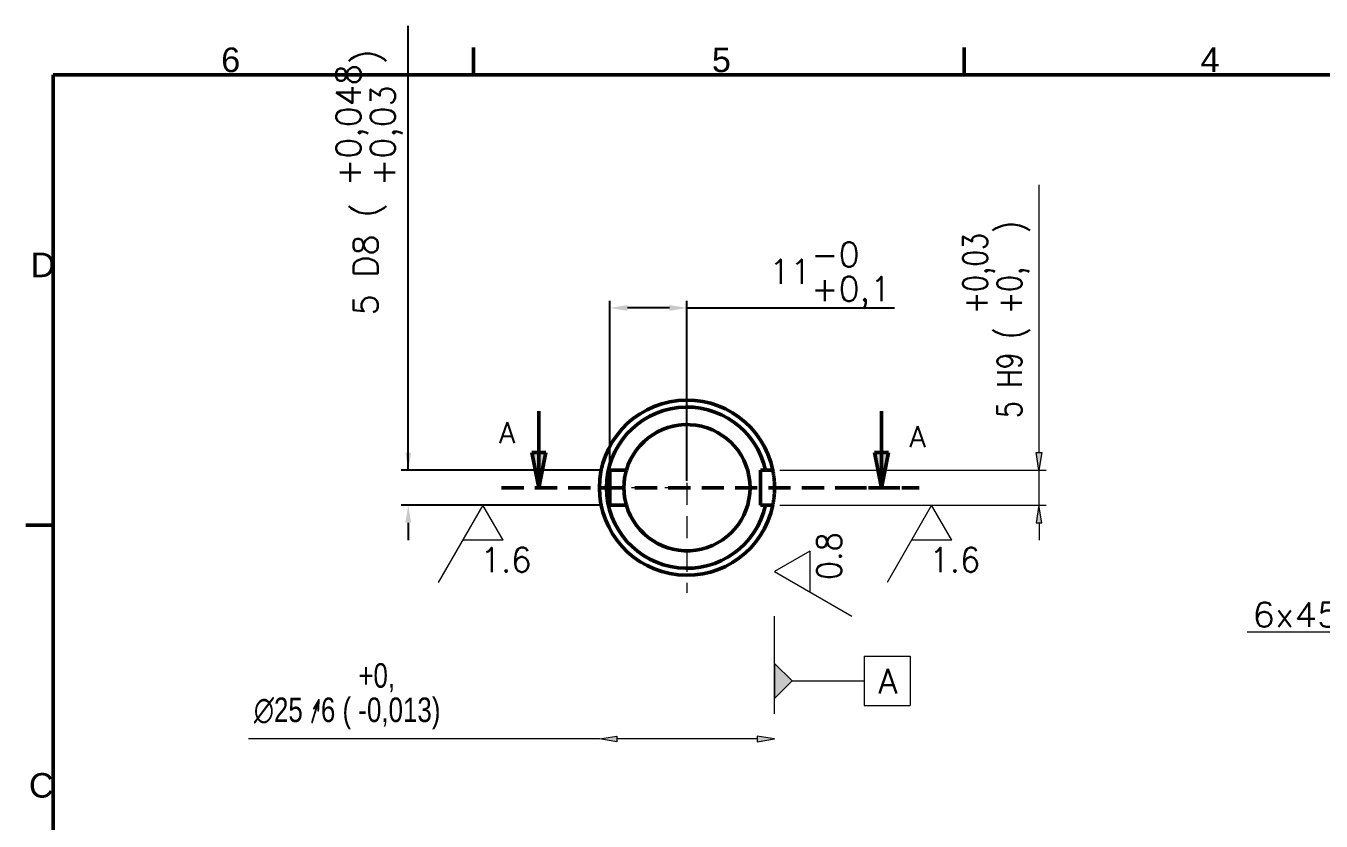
# Model space of a CAD drawing. Header units: millimetres. Extents: x 6 to 414, y 6 to 294.
# Drawn here: x 6.1 to 191, y 180.5 to 294 of the extents above; entities that cross this region are included whole.
import ezdxf

# ---------------------------------------------------------------- set-up
doc = ezdxf.new("R2010")
doc.units = ezdxf.units.MM
doc.linetypes.add('HIDDEN2', pattern=[4.7625, 3.175, -1.5875])
doc.layers.get('0').update_dxf_attribs({"lineweight": 0, "true_color": 0xffffff})
doc.layers.get('Defpoints').update_dxf_attribs({"lineweight": 0, "true_color": 0xffffff})
for name, color, linetype, lineweight, true_color in [('Bordo_0', 7, 'Continuous', 50, 0xffffff), ('Bordo_2', 7, 'Continuous', 50, 0xffffff), ('Centro(ISO)', 7, 'Continuous', 0, 0xffffff), ('Filettatura(ISO)', 7, 'Continuous', 0, 0xffffff), ('Linee di vista in sezione(ISO)', 7, 'HIDDEN2', 50, 0xffffff), ('Quote(ISO)', 7, 'Continuous', 0, 0xffffff), ('Simboli(ISO)', 7, 'Continuous', 0, 0xffffff), ('Spigoli visibili(ISO)', 7, 'Continuous', 50, 0xffffff)]:
    doc.layers.add(name, color=color, linetype=linetype, lineweight=lineweight, true_color=true_color)
doc.styles.add('EUROLLS_TESTO', font='')
doc.styles.add('Stile testo110', font='')
doc.styles.add('Stile testo43', font='')
doc.styles.add('Stile testo6', font='ARIAL.TTF')
doc.styles.get('EUROLLS_TESTO').set_extended_font_data('RomanS')
doc.styles.get('Stile testo110').set_extended_font_data('RomanS')
doc.styles.get('Stile testo43').set_extended_font_data('RomanS')
doc.dimstyles.new('EUROLLS', dxfattribs={"dimtxt": 3.5, "dimasz": 2.5, "dimexe": 1, "dimexo": 1, "dimgap": 0.75, "dimtad": 1, "dimtxsty": 'EUROLLS_TESTO', "dimcen": 0.09, "dimclrt": 2, "dimadec": 0, "dimazin": 0, "dimtfac": 1, "dimtofl": 0, "dimtmove": 0, "dimatfit": 3, "dimfxl": 1, "dimtolj": 1, "dimarcsym": 0})

# ---------------------------------------------------------------- blocks, each defined once
blk = doc.blocks.new('Polyline_8', base_point=(112.955056, 228.088838))
at = {"layer": 'Spigoli visibili(ISO)'}
for p, q in [((112.938307, 227.45753), (112.932331, 227.351532)), ((112.943388, 227.563405), (112.938307, 227.45753)), ((112.947565, 227.669097), (112.943388, 227.563405)), ((112.950829, 227.774546), (112.947565, 227.669097)), ((112.953171, 227.879693), (112.950829, 227.774546)), ((112.954583, 227.984477), (112.953171, 227.879693)), ((112.955056, 228.088838), (112.954583, 227.984477)), ((112.722287, 225.687786), (112.702505, 225.588838)), ((112.741369, 225.787596), (112.722287, 225.687786)), ((112.759698, 225.888241), (112.741369, 225.787596)), ((112.777267, 225.989663), (112.759698, 225.888241)), ((112.794066, 226.091802), (112.777267, 225.989663)), ((112.810086, 226.194597), (112.794066, 226.091802)), ((112.825317, 226.297989), (112.810086, 226.194597)), ((112.839751, 226.401918), (112.825317, 226.297989)), ((112.85338, 226.506323), (112.839751, 226.401918)), ((112.866194, 226.611145), (112.85338, 226.506323)), ((112.878184, 226.716324), (112.866194, 226.611145)), ((112.889342, 226.821799), (112.878184, 226.716324)), ((112.899658, 226.927512), (112.889342, 226.821799)), ((112.909125, 227.033401), (112.899658, 226.927512)), ((112.917732, 227.139408), (112.909125, 227.033401)), ((112.925469, 227.245471), (112.917732, 227.139408)), ((112.932331, 227.351532), (112.925469, 227.245471))]:
    blk.add_line(p, q, dxfattribs=at)
blk = doc.blocks.new('Polyline_9', base_point=(112.702505, 230.588838))
at = {"layer": 'Spigoli visibili(ISO)'}
for p, q in [((112.702505, 230.588838), (112.722287, 230.489891)), ((112.722287, 230.489891), (112.741369, 230.390081)), ((112.741369, 230.390081), (112.759698, 230.289435)), ((112.759698, 230.289435), (112.777267, 230.188013)), ((112.777267, 230.188013), (112.794066, 230.085875)), ((112.794066, 230.085875), (112.810086, 229.983079)), ((112.810086, 229.983079), (112.825317, 229.879688)), ((112.825317, 229.879688), (112.839751, 229.775759)), ((112.839751, 229.775759), (112.85338, 229.671354)), ((112.85338, 229.671354), (112.866194, 229.566532)), ((112.866194, 229.566532), (112.878184, 229.461353)), ((112.878184, 229.461353), (112.889342, 229.355877)), ((112.889342, 229.355877), (112.899658, 229.250165)), ((112.899658, 229.250165), (112.909125, 229.144275)), ((112.909125, 229.144275), (112.917732, 229.038269)), ((112.917732, 229.038269), (112.925469, 228.932205)), ((112.925469, 228.932205), (112.932331, 228.826145)), ((112.932331, 228.826145), (112.938307, 228.720147)), ((112.938307, 228.720147), (112.943388, 228.614272)), ((112.943388, 228.614272), (112.947565, 228.50858)), ((112.947565, 228.50858), (112.950829, 228.403131)), ((112.950829, 228.403131), (112.953171, 228.297984)), ((112.953171, 228.297984), (112.954583, 228.1932)), ((112.954583, 228.1932), (112.955056, 228.088838))]:
    blk.add_line(p, q, dxfattribs=at)
blk = doc.blocks.new('Polyline_10', base_point=(91.809248, 230.588831))
at = {"layer": 'Spigoli visibili(ISO)'}
for p, q in [((91.528044, 229.231439), (91.502313, 229.00545)), ((91.558934, 229.45229), (91.528044, 229.231439)), ((91.59447, 229.666252), (91.558934, 229.45229)), ((91.633709, 229.872028), (91.59447, 229.666252)), ((91.675727, 230.068392), (91.633709, 229.872028)), ((91.719601, 230.254116), (91.675727, 230.068392)), ((91.764406, 230.427973), (91.719601, 230.254116)), ((91.809248, 230.588831), (91.764406, 230.427973)), ((91.458112, 228.316019), (91.455056, 228.088838)), ((91.455056, 228.088838), (91.458112, 227.861658)), ((91.467142, 228.545804), (91.458112, 228.316019)), ((91.458112, 227.861658), (91.467142, 227.631872)), ((91.481944, 228.77626), (91.467142, 228.545804)), ((91.467142, 227.631872), (91.481944, 227.401416)), ((91.502313, 229.00545), (91.481944, 228.77626)), ((91.481944, 227.401416), (91.502313, 227.172226)), ((91.502313, 227.172226), (91.528044, 226.946238)), ((91.528044, 226.946238), (91.558934, 226.725386)), ((91.558934, 226.725386), (91.59447, 226.511425)), ((91.59447, 226.511425), (91.633709, 226.305649)), ((91.633709, 226.305649), (91.675727, 226.109285)), ((91.675727, 226.109285), (91.719601, 225.92356)), ((91.719601, 225.92356), (91.764406, 225.749703)), ((91.764406, 225.749703), (91.809248, 225.588845))]:
    blk.add_line(p, q, dxfattribs=at)
blk = doc.blocks.new('Solid_21', base_point=(110.46, 192.65))
at = {"layer": 'Quote(ISO)', "linetype": 'Continuous'}
blk.add_hatch(color=0, dxfattribs=at).paths.add_polyline_path([(110.46, 191.82), (110.46, 192.65), (112.96, 192.23)])
at = {"layer": 'Quote(ISO)', "color": 0, "linetype": 'Continuous'}
for p, q in [((110.46, 192.65), (110.46, 191.82)), ((112.96, 192.23), (110.46, 192.65)), ((110.46, 191.82), (112.96, 192.23))]:
    blk.add_line(p, q, dxfattribs=at)
blk = doc.blocks.new('Solid_22', base_point=(90.46, 192.65))
at = {"layer": 'Quote(ISO)', "linetype": 'Continuous'}
blk.add_hatch(color=0, dxfattribs=at).paths.add_polyline_path([(90.46, 191.82), (90.46, 192.65), (87.96, 192.23)])
at = {"layer": 'Quote(ISO)', "color": 0, "linetype": 'Continuous'}
for p, q in [((87.96, 192.23), (90.46, 192.65)), ((90.46, 192.65), (90.46, 191.82)), ((90.46, 191.82), (87.96, 192.23))]:
    blk.add_line(p, q, dxfattribs=at)
blk = doc.blocks.new('.D_8')
at = {"layer": 'Defpoints', "color": 0, "linetype": 'Continuous'}
for p in [(87.955056, 228.088838), (112.955056, 228.088838), (112.955056, 192.234856)]:
    blk.add_point(p, dxfattribs=at)
at = {"layer": 'Quote(ISO)', "color": 0, "linetype": 'Continuous', "lineweight": 0}
for p, q in [((87.955056, 192.234856), (37.891576, 192.234856)), ((110.455056, 192.234856), (90.455056, 192.234856))]:
    blk.add_line(p, q, dxfattribs=at)
at = {"layer": 'Quote(ISO)', "color": 0, "linetype": 'Continuous'}
for name, p in [('Solid_22', (90.455056, 192.651523)), ('Solid_21', (110.455056, 192.651523))]:
    blk.add_blockref(name, p, dxfattribs=at)
at = {"layer": 'Quote(ISO)', "color": 0, "linetype": 'Continuous', "lineweight": 0, "insert": (38.641575, 198.318192), "char_height": 3.5, "attachment_point": 4, "line_spacing_factor": 0.899982, "style": 'EUROLLS_TESTO'}
blk.add_mtext('{\\W0.79;{\\fAIGDT|b0|i0;{\\fAIGDT|b0|i0;{\\H1x;}n{\\fRomanS|b0|i0;{\\fRomanS|b0|i0;{\\fRomanS|b0|i1;{\\H1x;}}}}}25 h6 ( \\S+0,^ -0,013;)}}', dxfattribs=at)
blk = doc.blocks.new('*D53')
at = {"layer": 'Defpoints', "color": 0}
for p in [(60.670006, 230.588838), (89.455056, 230.588838), (89.455056, 225.588838)]:
    blk.add_point(p, dxfattribs=at)
at = {"layer": 'Quote(ISO)', "color": 7, "linetype": 'Continuous', "lineweight": -2}
for p, q in [((60.670006, 230.588838), (60.670006, 293.977163)), ((60.670006, 233.088838), (60.670006, 235.588838)), ((88.455056, 230.588838), (59.670006, 230.588838)), ((88.455056, 225.588838), (59.670006, 225.588838)), ((60.670006, 223.088838), (60.670006, 220.588838))]:
    blk.add_line(p, q, dxfattribs=at)
at = {"layer": 'Quote(ISO)', "color": 7}
for points in [[(60.253339, 233.088838), (61.086672, 233.088838), (60.670006, 230.588838)], [(61.086672, 223.088838), (60.253339, 223.088838), (60.670006, 225.588838)]]:
    blk.add_solid(points, dxfattribs=at)
at = {"layer": 'Quote(ISO)', "color": 7, "lineweight": 0, "insert": (54.586672, 271.643829), "char_height": 3.5, "attachment_point": 5, "rotation": 90, "style": 'EUROLLS_TESTO'}
blk.add_mtext('\\fRomanS|b0|i0|c0|p0;\\A1;5 D8 ( \\S+0,048^ +0,03;)', dxfattribs=at)
blk = doc.blocks.new('*D54')
at = {"layer": 'Defpoints', "color": 0}
for p in [(89.455056, 253.736221), (89.455056, 230.588838), (100.455056, 228.088838)]:
    blk.add_point(p, dxfattribs=at)
at = {"layer": 'Quote(ISO)', "color": 7, "linetype": 'Continuous', "lineweight": -2}
for p, q in [((89.455056, 231.588838), (89.455056, 254.736221)), ((97.955056, 253.736221), (91.955056, 253.736221)), ((100.455056, 229.088838), (100.455056, 254.736221)), ((100.455056, 253.736221), (130.05115, 253.736221))]:
    blk.add_line(p, q, dxfattribs=at)
at = {"layer": 'Quote(ISO)', "color": 7}
for points in [[(91.955056, 254.152888), (91.955056, 253.319555), (89.455056, 253.736221)], [(97.955056, 253.319555), (97.955056, 254.152888), (100.455056, 253.736221)]]:
    blk.add_solid(points, dxfattribs=at)
at = {"layer": 'Quote(ISO)', "color": 7, "lineweight": 0, "insert": (120.884483, 258.902888), "char_height": 3.5, "attachment_point": 5, "style": 'EUROLLS_TESTO'}
blk.add_mtext('\\fRomanS|b0|i0|c0|p0;\\A1;11\\S-0^ +0,1;', dxfattribs=at)
blk = doc.blocks.new('Solid_23', base_point=(150.29, 223.09))
at = {"layer": 'Quote(ISO)', "linetype": 'Continuous'}
blk.add_hatch(color=0, dxfattribs=at).paths.add_polyline_path([(151.12, 223.09), (150.29, 223.09), (150.7, 225.59)])
at = {"layer": 'Quote(ISO)', "color": 0, "linetype": 'Continuous'}
for p, q in [((150.7, 225.59), (150.29, 223.09)), ((151.12, 223.09), (150.7, 225.59)), ((150.29, 223.09), (151.12, 223.09))]:
    blk.add_line(p, q, dxfattribs=at)
blk = doc.blocks.new('Solid_24', base_point=(150.29, 233.09))
at = {"layer": 'Quote(ISO)', "linetype": 'Continuous'}
blk.add_hatch(color=0, dxfattribs=at).paths.add_polyline_path([(151.12, 233.09), (150.29, 233.09), (150.7, 230.59)])
at = {"layer": 'Quote(ISO)', "color": 0, "linetype": 'Continuous'}
for p, q in [((150.29, 233.09), (151.12, 233.09)), ((150.7, 230.59), (150.29, 233.09)), ((151.12, 233.09), (150.7, 230.59))]:
    blk.add_line(p, q, dxfattribs=at)
blk = doc.blocks.new('.D_9')
at = {"layer": 'Defpoints', "color": 0, "linetype": 'Continuous'}
for p in [(112.702505, 230.588838), (112.702505, 225.588838), (150.702505, 225.588838)]:
    blk.add_point(p, dxfattribs=at)
at = {"layer": 'Quote(ISO)', "color": 0, "linetype": 'Continuous', "lineweight": 0}
for p, q in [((150.702505, 233.088838), (150.702505, 271.320525)), ((113.702505, 230.588838), (151.702505, 230.588838)), ((150.702505, 225.588838), (150.702505, 230.588838)), ((113.702505, 225.588838), (151.702505, 225.588838)), ((150.702505, 223.088838), (150.702505, 220.588838))]:
    blk.add_line(p, q, dxfattribs=at)
at = {"layer": 'Quote(ISO)', "color": 0, "linetype": 'Continuous'}
for name, p in [('Solid_24', (150.285838, 233.088838)), ('Solid_23', (150.285838, 223.088838))]:
    blk.add_blockref(name, p, dxfattribs=at)
at = {"layer": 'Quote(ISO)', "color": 0, "linetype": 'Continuous', "lineweight": 0, "insert": (144.619171, 238.020523), "char_height": 3.5, "attachment_point": 4, "rotation": 90, "line_spacing_factor": 0.899982, "style": 'EUROLLS_TESTO'}
blk.add_mtext('{\\W0.8;5 H9 ( \\S+0,03^ +0,;)}', dxfattribs=at)
blk = doc.blocks.new('Solid_29', base_point=(207.1, 207.89))
at = {"layer": 'Quote(ISO)', "linetype": 'Continuous'}
blk.add_hatch(color=0, dxfattribs=at).paths.add_polyline_path([(207.1, 207.05), (207.1, 207.89), (204.6, 207.47)])
at = {"layer": 'Quote(ISO)', "color": 0, "linetype": 'Continuous'}
for p, q in [((204.6, 207.47), (207.1, 207.89)), ((207.1, 207.05), (204.6, 207.47)), ((207.1, 207.89), (207.1, 207.05))]:
    blk.add_line(p, q, dxfattribs=at)
blk = doc.blocks.new('Solid_30', base_point=(196.1, 207.89))
at = {"layer": 'Quote(ISO)', "linetype": 'Continuous'}
blk.add_hatch(color=0, dxfattribs=at).paths.add_polyline_path([(196.1, 207.05), (196.1, 207.89), (198.6, 207.47)])
at = {"layer": 'Quote(ISO)', "color": 0, "linetype": 'Continuous'}
for p, q in [((196.1, 207.89), (196.1, 207.05)), ((198.6, 207.47), (196.1, 207.89)), ((196.1, 207.05), (198.6, 207.47))]:
    blk.add_line(p, q, dxfattribs=at)
blk = doc.blocks.new('.D_12')
at = {"layer": 'Defpoints', "color": 0, "linetype": 'Continuous'}
for p in [(198.597808, 217.696534), (204.597808, 217.696534), (204.597808, 207.468842)]:
    blk.add_point(p, dxfattribs=at)
at = {"layer": 'Quote(ISO)', "color": 0, "linetype": 'Continuous', "lineweight": 0}
for p, q in [((198.597808, 216.696534), (198.597808, 206.468842)), ((204.597808, 216.696534), (204.597808, 206.468842)), ((196.097808, 207.468842), (180.397809, 207.468842)), ((204.597808, 207.468842), (198.597808, 207.468842)), ((207.097808, 207.468842), (209.597808, 207.468842))]:
    blk.add_line(p, q, dxfattribs=at)
at = {"layer": 'Quote(ISO)', "color": 0, "linetype": 'Continuous'}
for name, p in [('Solid_30', (196.097808, 207.885509)), ('Solid_29', (207.097808, 207.885509))]:
    blk.add_blockref(name, p, dxfattribs=at)
at = {"layer": 'Quote(ISO)', "color": 0, "linetype": 'Continuous', "lineweight": 0, "insert": (181.147812, 209.968842), "char_height": 3.5, "attachment_point": 4, "line_spacing_factor": 0.899982, "style": 'EUROLLS_TESTO'}
blk.add_mtext('{\\W1.08;6x45°}', dxfattribs=at)
blk = doc.blocks.new('Polyline_1', base_point=(10, 10))
at = {"layer": 'Bordo_0'}
for p, q in [((10, 10), (10, 287.000008)), ((10, 287.000008), (410, 287.000008))]:
    blk.add_line(p, q, dxfattribs=at)
blk = doc.blocks.new('Bordi Default Border')
at = {"layer": 'Bordo_0'}
for p, q in [((70, 287.000008), (70, 290.900002)), ((140, 287.000008), (140, 290.900002)), ((10, 222.749996), (6.1, 222.749996))]:
    blk.add_line(p, q, dxfattribs=at)
blk.add_blockref('Polyline_1', (10, 10), dxfattribs=at)
at = {"layer": 'Bordo_2', "char_height": 3.5, "attachment_point": 7, "line_spacing_factor": 0.899982, "style": 'Stile testo6'}
for s, insert in [('6', (33.97773, 287.341309)), ('5', (104.011909, 287.341309)), ('4', (173.753113, 287.399994)), ('D', (6.77247, 258.125)), ('C', (6.52833, 183.816315))]:
    blk.add_mtext(s, dxfattribs=dict(at, insert=insert))
blk = doc.blocks.new('Polyline_2', base_point=(78.328369, 233.088838))
at = {"layer": 'Linee di vista in sezione(ISO)', "linetype": 'Continuous'}
for p, q in [((78.328369, 233.088838), (79.32837, 228.088838)), ((80.328369, 233.088838), (78.328369, 233.088838)), ((79.32837, 228.088838), (80.328369, 233.088838))]:
    blk.add_line(p, q, dxfattribs=at)
blk = doc.blocks.new('Solid_1', base_point=(79.33, 228.09))
at = {"layer": 'Linee di vista in sezione(ISO)'}
blk.add_hatch(color=256, dxfattribs=at).paths.add_polyline_path([(78.33, 233.09), (79.33, 228.09), (80.33, 233.09)])
for p, q in [((79.33, 228.09), (78.33, 233.09)), ((78.33, 233.09), (80.33, 233.09)), ((80.33, 233.09), (79.33, 228.09))]:
    blk.add_line(p, q, dxfattribs=at)
blk = doc.blocks.new('Polyline_3', base_point=(127.239082, 233.088838))
at = {"layer": 'Linee di vista in sezione(ISO)', "linetype": 'Continuous'}
for p, q in [((127.239082, 233.088838), (128.239083, 228.088838)), ((129.239082, 233.088838), (127.239082, 233.088838)), ((128.239083, 228.088838), (129.239082, 233.088838))]:
    blk.add_line(p, q, dxfattribs=at)
blk = doc.blocks.new('Solid_2', base_point=(128.24, 228.09))
at = {"layer": 'Linee di vista in sezione(ISO)'}
blk.add_hatch(color=256, dxfattribs=at).paths.add_polyline_path([(127.24, 233.09), (128.24, 228.09), (129.24, 233.09)])
for p, q in [((128.24, 228.09), (127.24, 233.09)), ((127.24, 233.09), (129.24, 233.09)), ((129.24, 233.09), (128.24, 228.09))]:
    blk.add_line(p, q, dxfattribs=at)
blk = doc.blocks.new('SezioneConv2d0')
at = {"layer": 'Linee di vista in sezione(ISO)', "linetype": 'Continuous'}
for p, q in [((79.328369, 239.007468), (79.328369, 233.088838)), ((128.239082, 239.007468), (128.239082, 233.088838)), ((78.328369, 233.088838), (79.328369, 228.088838)), ((80.328369, 233.088838), (78.328369, 233.088838)), ((79.328369, 233.088838), (79.328369, 228.088838)), ((79.328369, 228.088838), (80.328369, 233.088838)), ((127.239082, 233.088838), (128.239082, 228.088838)), ((129.239082, 233.088838), (127.239082, 233.088838)), ((128.239082, 233.088838), (128.239082, 228.088838)), ((128.239082, 228.088838), (129.239082, 233.088838))]:
    blk.add_line(p, q, dxfattribs=at)
at = {"layer": 'Linee di vista in sezione(ISO)', "linetype": 'HIDDEN2'}
blk.add_line((73.976583, 228.088838), (133.590868, 228.088838), dxfattribs=at)
at = {"layer": 'Linee di vista in sezione(ISO)', "lineweight": 50}
for p, q in [((73.976583, 228.088838), (84.680154, 228.088838)), ((122.887297, 228.088838), (133.590868, 228.088838))]:
    blk.add_line(p, q, dxfattribs=at)
at = {"layer": 'Linee di vista in sezione(ISO)', "linetype": 'Continuous'}
for name, p in [('Polyline_2', (78.328369, 233.088838)), ('Polyline_3', (127.239082, 233.088838))]:
    blk.add_blockref(name, p, dxfattribs=at)
at = {"layer": 'Linee di vista in sezione(ISO)'}
for name, p in [('Solid_1', (79.32837, 228.088838)), ('Solid_2', (128.239083, 228.088838))]:
    blk.add_blockref(name, p, dxfattribs=at)
at = {"layer": 'Linee di vista in sezione(ISO)', "char_height": 3, "attachment_point": 7, "line_spacing_factor": 0.899982, "style": 'Stile testo110'}
for insert in [(73.618706, 234.42981), (132.197418, 233.857086)]:
    blk.add_mtext('A', dxfattribs=dict(at, insert=insert))
blk = doc.blocks.new('Identificatore stato della superficie1')
at = {"layer": 'Simboli(ISO)'}
for p, q in [((117.965056, 219.012929), (112.965056, 216.126178)), ((117.965056, 219.012929), (117.965056, 213.239427)), ((112.965056, 216.126178), (123.965056, 209.775325))]:
    blk.add_line(p, q, dxfattribs=at)
at = {"layer": 'Simboli(ISO)', "insert": (122.498924, 214.900208), "char_height": 3.5, "attachment_point": 7, "rotation": 90, "line_spacing_factor": 0.899982, "style": 'Stile testo43'}
blk.add_mtext('{\\W0.91;0.8}', dxfattribs=at)
blk = doc.blocks.new('Identificatore stato della superficie2')
at = {"layer": 'Simboli(ISO)'}
for p, q in [((71.311681, 225.578838), (64.960828, 214.578839)), ((74.198432, 220.578838), (71.311681, 225.578838)), ((74.198432, 220.578838), (68.424929, 220.578838))]:
    blk.add_line(p, q, dxfattribs=at)
at = {"layer": 'Simboli(ISO)', "insert": (70.989021, 216.044968), "char_height": 3.5, "attachment_point": 7, "line_spacing_factor": 0.899982, "style": 'Stile testo43'}
blk.add_mtext('{\\W0.97;1.6}', dxfattribs=at)
blk = doc.blocks.new('Identificatore stato della superficie3')
at = {"layer": 'Simboli(ISO)'}
for p, q in [((135.374351, 225.578838), (129.023498, 214.578839)), ((138.261102, 220.578838), (135.374351, 225.578838)), ((138.261102, 220.578838), (132.4876, 220.578838))]:
    blk.add_line(p, q, dxfattribs=at)
at = {"layer": 'Simboli(ISO)', "insert": (135.051697, 216.044968), "char_height": 3.5, "attachment_point": 7, "line_spacing_factor": 0.899982, "style": 'Stile testo43'}
blk.add_mtext('{\\W0.97;1.6}', dxfattribs=at)
blk = doc.blocks.new('Polyline_5', base_point=(112.965059, 198.008823))
at = {"layer": 'Simboli(ISO)', "color": 0, "linetype": 'Continuous', "lineweight": 0}
for p, q in [((112.965059, 198.008823), (112.965059, 203.008823)), ((112.965059, 203.008823), (115.465059, 200.508823)), ((115.465059, 200.508823), (112.965059, 198.008823))]:
    blk.add_line(p, q, dxfattribs=at)
blk = doc.blocks.new('Solid_4', base_point=(112.97, 203.01))
at = {"layer": 'Simboli(ISO)'}
blk.add_hatch(color=0, dxfattribs=at).paths.add_polyline_path([(112.97, 198.01), (112.97, 203.01), (115.47, 200.51)])
at = {"layer": 'Simboli(ISO)', "color": 0}
for p, q in [((112.97, 203.01), (112.97, 198.01)), ((115.47, 200.51), (112.97, 203.01)), ((112.97, 198.01), (115.47, 200.51))]:
    blk.add_line(p, q, dxfattribs=at)
blk = doc.blocks.new('Identificatore riferimento1')
at = {"layer": 'Simboli(ISO)', "color": 0, "linetype": 'Continuous', "lineweight": 0}
for p, q in [((112.965056, 195.833827), (112.965056, 209.775325)), ((115.465056, 200.508827), (119.459524, 200.508827)), ((119.459524, 200.508827), (125.747216, 200.508827))]:
    blk.add_line(p, q, dxfattribs=at)
at = {"layer": 'Simboli(ISO)'}
for p, q in [((125.747216, 204.031191), (132.3195, 204.031191)), ((125.747216, 204.031191), (125.747216, 196.986463)), ((132.3195, 204.031191), (132.3195, 196.986463)), ((125.747216, 196.986463), (132.3195, 196.986463))]:
    blk.add_line(p, q, dxfattribs=at)
at = {"layer": 'Simboli(ISO)', "color": 0, "linetype": 'Continuous', "lineweight": 0}
blk.add_blockref('Polyline_5', (112.965059, 198.008823), dxfattribs=at)
at = {"layer": 'Simboli(ISO)', "color": 0}
blk.add_blockref('Solid_4', (112.965059, 203.008823), dxfattribs=at)
at = {"layer": 'Simboli(ISO)', "color": 0, "insert": (127.795067, 198.736465), "char_height": 3.5, "attachment_point": 7, "line_spacing_factor": 0.899982, "style": 'Stile testo43'}
blk.add_mtext('A', dxfattribs=at)

msp = doc.modelspace()

# ---------------------------------------------------------------- linework, layer by layer
at = {"layer": 'Centro(ISO)', "linetype": 'HIDDEN2'}
for p, q in [((100.4551, 243.0888), (100.4551, 213.0888)), ((100.4551, 228.0888), (85.4551, 228.0888))]:
    msp.add_line(p, q, dxfattribs=at)
at = {"layer": 'Filettatura(ISO)'}
msp.add_arc((100.4551, 228.0888), 11.594, 12.452419, 260, dxfattribs=at)
at = {"layer": 'Spigoli visibili(ISO)'}
for p, q in [((89.4551, 225.5888), (89.4551, 230.5888)), ((89.4551, 230.5888), (91.8092, 230.5888)), ((110.9551, 230.5888), (111.68, 230.5888)), ((110.9551, 225.5888), (110.9551, 230.5888)), ((111.68, 230.5888), (112.7025, 230.5888)), ((91.8092, 225.5888), (89.4551, 225.5888)), ((111.68, 225.5888), (110.9551, 225.5888)), ((112.7025, 225.5888), (111.68, 225.5888))]:
    msp.add_line(p, q, dxfattribs=at)
for radius, start, end in [(12.5, 11.536959, 348.463041), (11.5, 12.555858, 347.444142), (9, 196.12762, 163.87238)]:
    msp.add_arc((100.4551, 228.0888), radius, start, end, dxfattribs=at)

# ---------------------------------------------------------------- block references
at = {"linetype": 'Continuous', "lineweight": 30}
msp.add_blockref('Bordi Default Border', (0, 0), dxfattribs=at)
at = {"color": 1, "linetype": 'Continuous', "lineweight": 30, "true_color": 0xff0000}
for name in ['.D_9', '.D_8', '.D_12']:
    msp.add_blockref(name, (0, 0), dxfattribs=at)
at = {"layer": 'Linee di vista in sezione(ISO)', "linetype": 'Continuous', "lineweight": 30}
msp.add_blockref('SezioneConv2d0', (0, 0), dxfattribs=at)
at = {"layer": 'Simboli(ISO)', "linetype": 'Continuous', "lineweight": 30}
for name in ['Identificatore stato della superficie2', 'Identificatore stato della superficie3', 'Identificatore stato della superficie1', 'Identificatore riferimento1']:
    msp.add_blockref(name, (0, 0), dxfattribs=at)
at = {"layer": 'Spigoli visibili(ISO)'}
for name, p in [('Polyline_10', (91.8092, 230.5888)), ('Polyline_9', (112.7025, 230.5888)), ('Polyline_8', (112.9551, 228.0888))]:
    msp.add_blockref(name, p, dxfattribs=at)

# ---------------------------------------------------------------- dimensions: what is measured, and where the dimension line sits
at = {"layer": 'Quote(ISO)', "color": 7, "linetype": 'Continuous', "lineweight": 0, "true_color": 0xffffff}
dim = msp.add_linear_dim(base=(60.67, 230.5888), p1=(89.4551, 225.5888), p2=(89.4551, 230.5888), angle=90, text='\\fRomanS|b0|i0|c0|p0;<> D8 ( \\S+0,048^ +0,03;)', dimstyle='EUROLLS', override={"dimdec": 3, "dimrnd": 0, "dimpost": '<>', "dimclrd": 7, "dimclre": 7, "dimclrt": 7, "dimtdec": 3, "dimtmove": 0}, dxfattribs=at)
dim.commit()
dim.dimension.update_dxf_attribs({"geometry": '*D53', "text_midpoint": (60.67, 271.6438), "dimtype": 161})
dim = msp.add_linear_dim(base=(89.4551, 253.7362), p1=(100.4551, 228.0888), p2=(89.4551, 230.5888), text='\\fRomanS|b0|i0|c0|p0;<>', dimstyle='EUROLLS', override={"dimjust": 0, "dimrnd": 0, "dimpost": '<>', "dimse1": 0, "dimse2": 0, "dimclrd": 7, "dimclre": 7, "dimclrt": 7, "dimtol": 1, "dimtm": -0.1, "dimtmove": 0}, dxfattribs=at)
dim.commit()
dim.dimension.update_dxf_attribs({"geometry": '*D54', "text_midpoint": (120.8845, 253.7362), "dimtype": 160})

doc.saveas('drawing.dxf')
